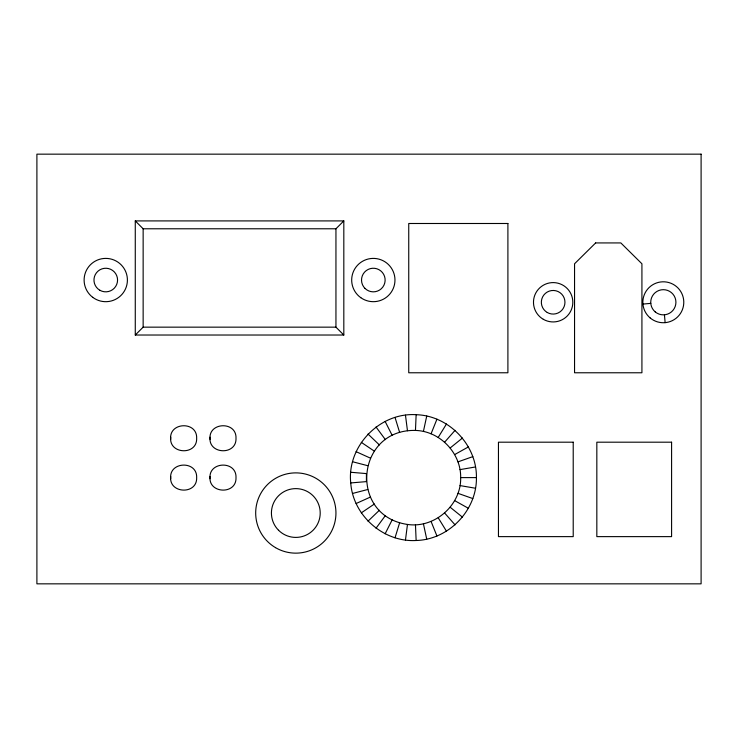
<?xml version="1.0" encoding="UTF-8"?>
<svg xmlns="http://www.w3.org/2000/svg" width="738" height="738" viewBox="0 0 738 738"><rect width="100%" height="100%" fill="white"/><g stroke="black" fill="none" stroke-linecap="round" stroke-linejoin="round"><path stroke-width="1.11" d="M170.727 437.154C168.568 454.442 197.341 455.715 196.659 438.252C197.341 420.808 168.559 422.035 170.727 439.35M170.727 476.499C168.568 493.787 197.341 495.069 196.659 477.606C197.341 460.161 168.559 461.379 170.727 478.704M210.081 437.154C207.913 454.442 236.686 455.715 236.003 438.252C236.695 420.808 207.913 422.035 210.081 439.35M210.081 476.499C207.913 493.787 236.686 495.069 236.003 477.606C236.695 460.161 207.913 461.379 210.081 478.704M415.466 430.429C355.827 428.99 348.354 515.807 407.468 524.441C434.636 528.556 461.315 505.078 460.678 477.606C461.075 453.086 439.977 431.075 415.466 430.429L416.14 414.701C379.572 412.302 346.786 446.518 350.734 482.938C352.985 515.558 383.502 542.412 416.14 540.502C448.815 539.635 476.942 510.29 476.425 477.606C476.942 444.913 448.815 415.568 416.14 414.701M405.466 540.05L407.468 524.441M423.409 431.444L426.73 416.057M395.024 537.799L399.636 522.753M431.066 433.787L436.942 419.184M385.116 533.814L392.21 519.764M438.224 437.394L446.472 423.99M376.029 528.224L385.384 515.567M444.663 442.154L455.06 430.337M135.275 335.024L143.144 327.155L335.947 327.155L343.816 335.024L343.816 220.911L135.275 220.911L135.275 335.024L343.816 335.024M135.275 220.911L143.144 228.78L335.947 228.78L343.816 220.911M368.013 521.166L379.378 510.272M450.198 447.938L462.449 438.049M361.306 512.855L374.341 504.045M454.682 454.571L468.427 446.896M356.094 503.537L370.439 497.052M457.984 461.868L472.827 456.628M352.533 493.464L367.773 489.497M460.005 469.617L475.512 466.96M642.946 304.074L650.787 303.373M350.734 482.938L366.417 481.61L366.417 473.593L350.734 472.265M460.678 477.606L476.425 477.606M460.005 485.586L475.512 488.242M352.533 461.739L367.773 465.706M457.984 493.335L472.827 498.574M356.094 451.665L370.439 458.15M454.682 500.632L468.427 508.307M361.306 442.348L374.341 451.158M450.198 507.264L462.449 517.154M368.013 434.036L379.378 444.931M444.663 513.048L455.06 524.866M376.029 426.988L385.384 439.636M438.224 517.808L446.472 531.212M385.116 421.389L392.21 435.438M431.066 521.415L436.942 536.019M395.024 417.404L399.636 432.45M423.409 523.759L426.73 539.146M405.466 415.153L407.468 430.761M664.44 314.803L665.132 322.644M415.466 524.773L416.14 540.502M335.947 228.78L335.947 327.155M143.144 228.78L143.144 327.155M595.649 242.931L574.551 263.78L574.551 372.773L641.922 372.773L641.922 263.78L620.833 242.931L595.649 242.931M701.1 154.159L36.9 154.159L36.9 583.841L701.1 583.841L701.1 154.159M507.901 223.494L408.741 223.494L408.741 372.773L507.901 372.773L507.901 223.494M573.214 442.191L498.454 442.191L498.454 536.627L573.214 536.627L573.214 442.191M671.589 442.191L596.83 442.191L596.83 536.627L671.589 536.627L671.589 442.191M278.558 530.262A24.4 24.4 0 0 0 319.379 519.331A24.4 24.4 0 0 0 289.499 489.451A24.4 24.4 0 0 0 278.558 530.262M99.861 290.265A11.808 11.808 0 0 0 117.563 280.043A11.808 11.808 0 0 0 99.861 269.822A11.808 11.808 0 0 0 99.861 290.265M364.978 288.392A11.808 11.808 0 0 0 384.729 283.097A11.808 11.808 0 0 0 370.273 268.641A11.808 11.808 0 0 0 364.978 288.392M547.245 312.488A11.808 11.808 0 0 0 564.957 302.266A11.808 11.808 0 0 0 547.245 292.045A11.808 11.808 0 0 0 547.245 312.488M655.243 311.916A12.592 12.592 0 0 0 675.731 304.434A12.592 12.592 0 0 0 659.006 290.44A12.592 12.592 0 0 0 655.243 311.916M275.523 547.642A40.138 40.138 0 0 0 335.947 513.27A40.138 40.138 0 0 0 275.966 478.132A40.138 40.138 0 0 0 275.523 547.642M92.711 297.313A21.642 21.642 0 0 0 127.24 282.7A21.642 21.642 0 0 0 97.324 260.108A21.642 21.642 0 0 0 92.711 297.313M360.817 297.7A21.642 21.642 0 0 0 394.876 282.045A21.642 21.642 0 0 0 364.286 260.376A21.642 21.642 0 0 0 360.817 297.7M543.316 319.305A19.677 19.677 0 0 0 572.826 302.266A19.677 19.677 0 0 0 543.316 285.228A19.677 19.677 0 0 0 543.316 319.305M650.187 317.958A20.461 20.461 0 0 0 683.48 305.8A20.461 20.461 0 0 0 656.303 283.041A20.461 20.461 0 0 0 650.187 317.958"/></g></svg>
